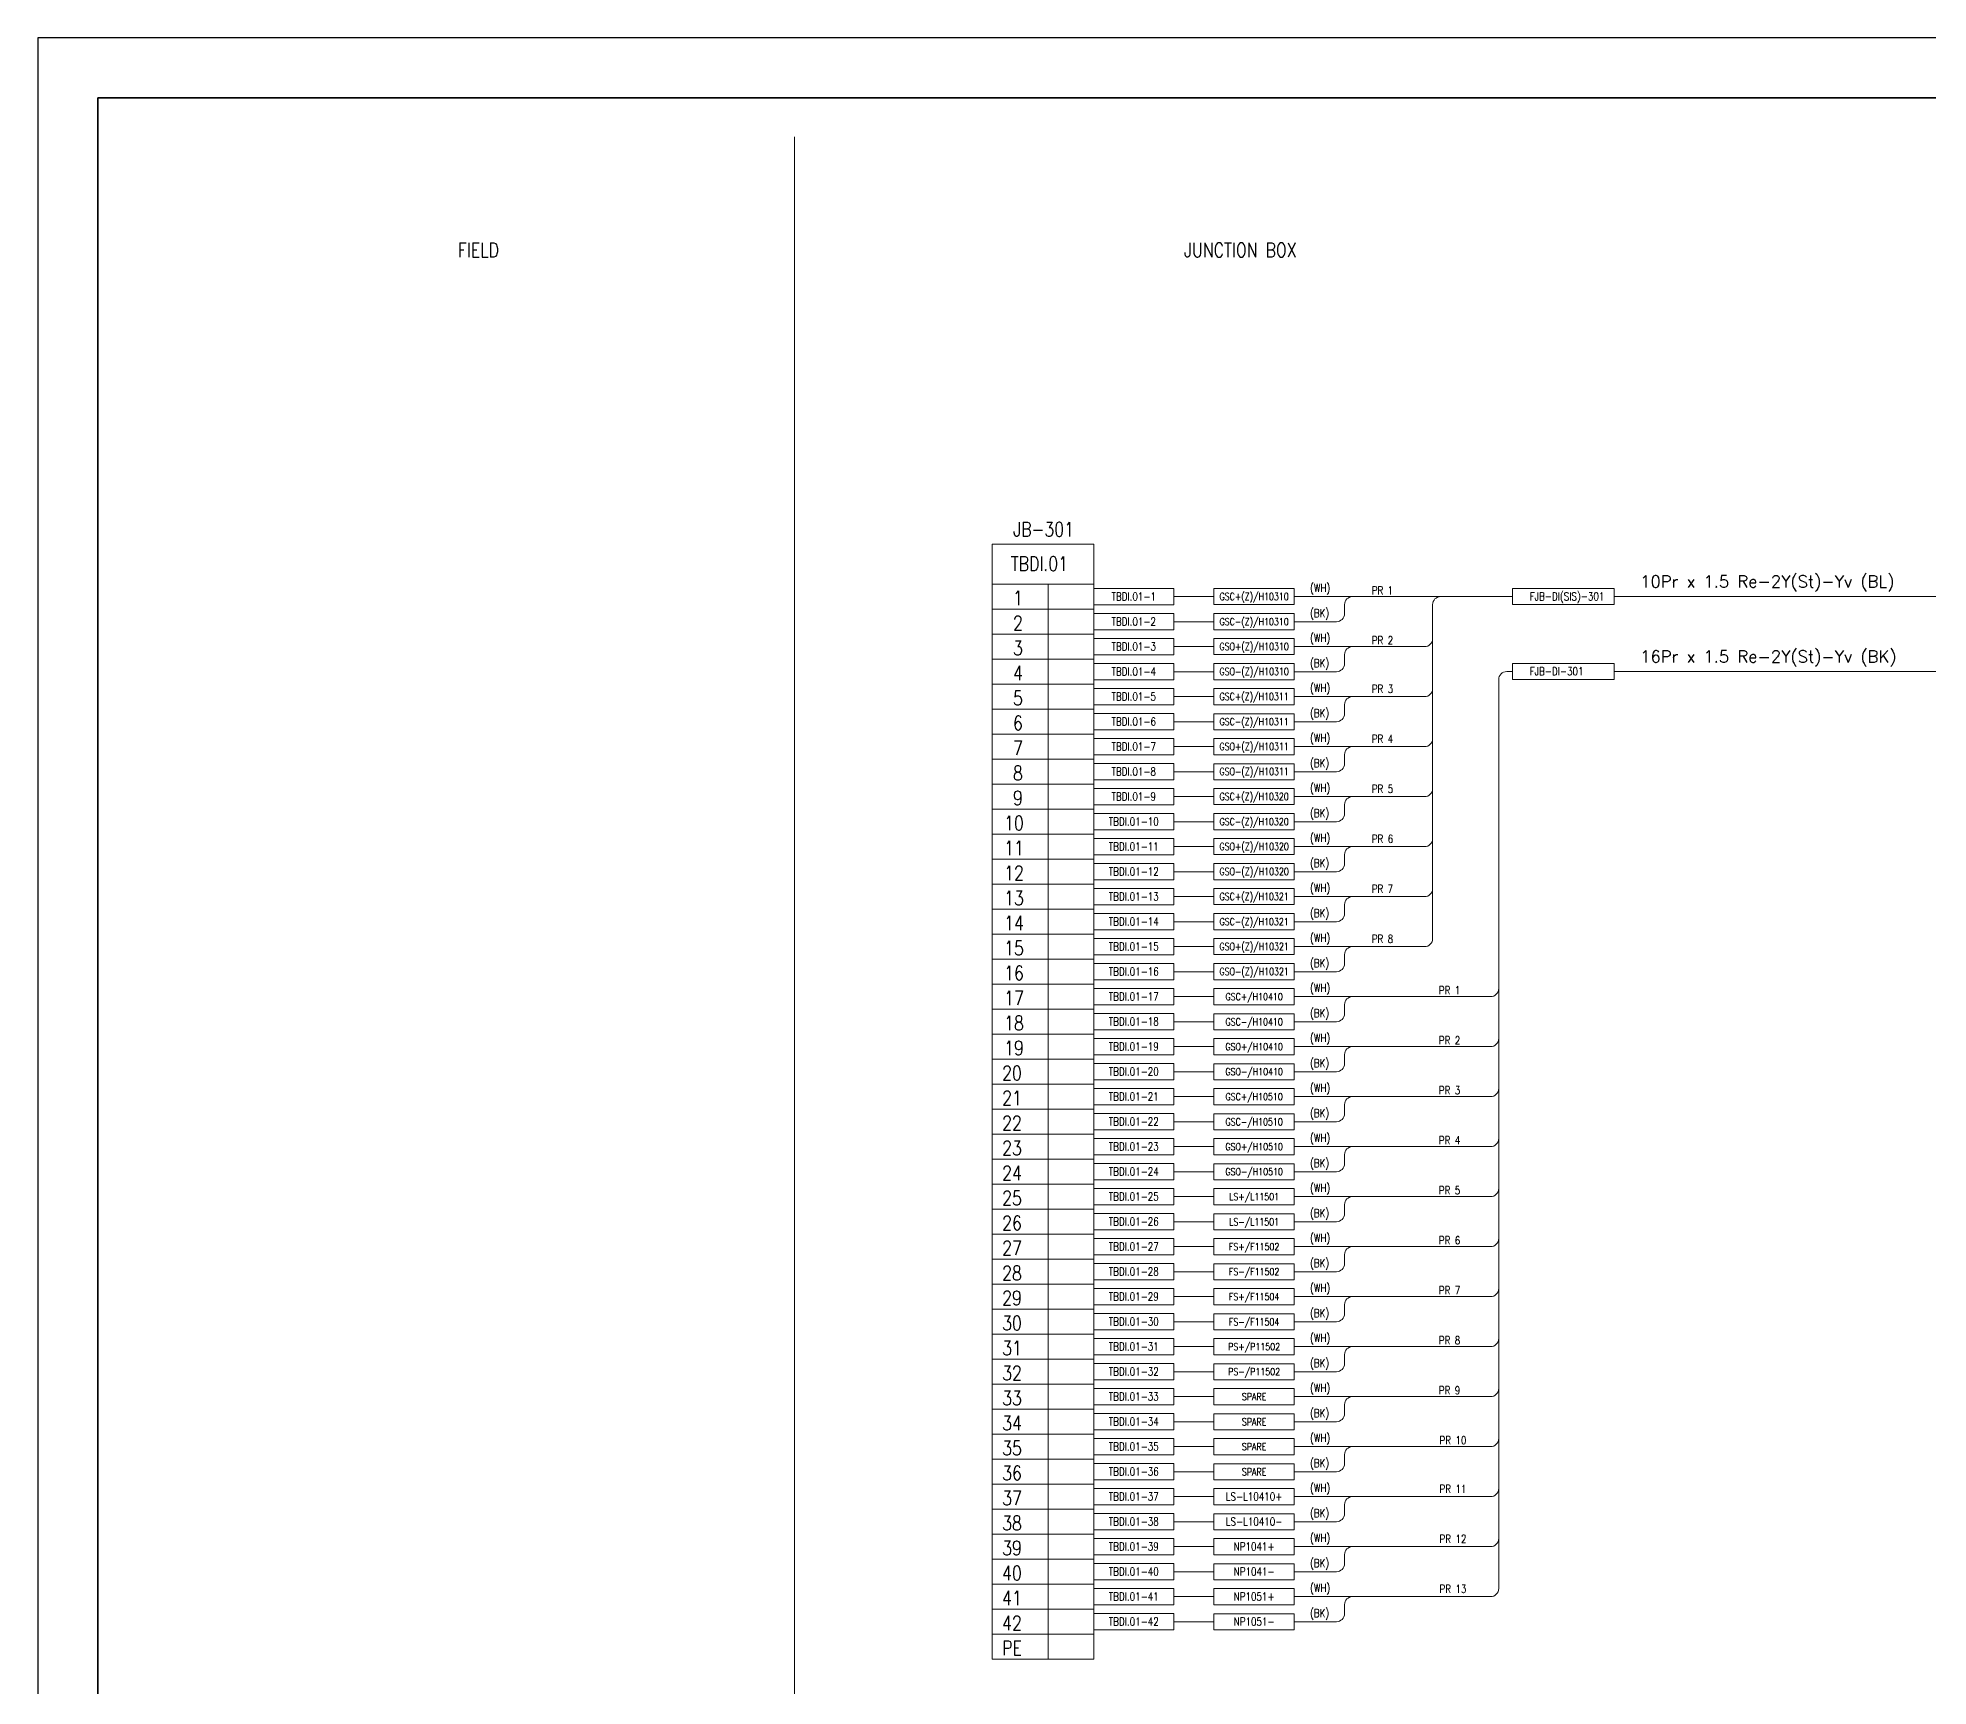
# Model space of a CAD drawing. Header units: millimetres. Extents: x -14942 to 24072, y -50285 to 2207.
# Drawn here: x 1020.7 to 1256.9, y -7325 to -7118.9 of the extents above; entities that cross this region are included whole.
import ezdxf
from ezdxf.enums import TextEntityAlignment as Align

# ---------------------------------------------------------------- set-up
doc = ezdxf.new("R2010")
doc.units = ezdxf.units.MM
doc.header["$MEASUREMENT"] = 0
doc.layers.get('0').update_dxf_attribs({"linetype": 'CONTINUOUS'})
for name, color, linetype in [('BEAM', 3, 'CONTINUOUS'), ('INSTRUMENT', 1, 'CONTINUOUS'), ('TEXT', 2, 'CONTINUOUS')]:
    doc.layers.add(name, color=color, linetype=linetype)
doc.styles.add('ROMANS', font='romans')

# ---------------------------------------------------------------- blocks, each defined once
blk = doc.blocks.new('FJB')
at = {"color": 7}
blk.add_lwpolyline([(0, 0), (0, 292.5), (-423, 292.5), (-423, 0)], close=True, dxfattribs=at)
blk.add_lwpolyline([(-415.5, 285), (-4.5, 285), (-4.5, 38.01), (-415.5, 38.01)], close=True)
at = {"color": 3}
blk.add_lwpolyline([(-4.5, 7.5), (-4.5, 285), (-415.5, 285), (-415.5, 7.5)], close=True, dxfattribs=at)

msp = doc.modelspace()

# ---------------------------------------------------------------- linework, layer by layer
at = {"layer": 'BEAM', "color": 7, "lineweight": 13, "ltscale": 0.3}
msp.add_line((1115.24, -7362.02), (1115.24, -7131.27), dxfattribs=at)
at = {"layer": 'INSTRUMENT', "color": 7, "lineweight": 13}
for p, q in [((1139.91, -7187.2), (1152.61, -7187.2)), ((1139.91, -7187.2), (1139.91, -7321.58)), ((1146.93, -7187.2), (1146.93, -7321.58)), ((1152.61, -7187.2), (1152.61, -7321.58)), ((1162.64, -7188.76), (1167.64, -7188.76)), ((1177.68, -7188.76), (1190.29, -7188.76)), ((1190.29, -7188.76), (1204.92, -7188.76)), ((1217.62, -7188.74), (1294.18, -7188.74)), ((1152.61, -7190.33), (1139.91, -7190.33)), ((1183.95, -7190.89), (1183.95, -7189.76)), ((1194.96, -7189.76), (1194.96, -7231.51)), ((1139.91, -7193.45), (1152.61, -7193.45)), ((1152.61, -7193.45), (1139.91, -7193.45)), ((1162.64, -7191.89), (1167.64, -7191.89)), ((1177.68, -7191.89), (1182.95, -7191.89)), ((1162.64, -7195.01), (1167.64, -7195.01)), ((1165.31, -7195.01), (1167.64, -7195.01)), ((1177.68, -7195.01), (1193.96, -7195.01)), ((1183.95, -7197.14), (1183.95, -7196.01)), ((1152.61, -7196.58), (1139.91, -7196.58)), ((1162.64, -7198.14), (1167.64, -7198.14)), ((1177.68, -7198.14), (1182.95, -7198.14)), ((1204.21, -7198.12), (1204.92, -7198.12)), ((1217.62, -7198.12), (1266.61, -7198.12)), ((1139.91, -7199.7), (1152.61, -7199.7)), ((1152.61, -7199.7), (1139.91, -7199.7)), ((1203.21, -7312.76), (1203.21, -7199.12)), ((1152.61, -7202.83), (1139.91, -7202.83)), ((1162.64, -7201.26), (1167.64, -7201.26)), ((1165.31, -7201.26), (1167.64, -7201.26)), ((1177.68, -7201.26), (1193.96, -7201.26)), ((1183.95, -7203.39), (1183.95, -7202.26)), ((1162.64, -7204.39), (1167.64, -7204.39)), ((1177.68, -7204.39), (1182.95, -7204.39)), ((1152.61, -7205.95), (1139.91, -7205.95)), ((1139.91, -7205.95), (1152.61, -7205.95)), ((1162.64, -7207.51), (1167.64, -7207.51)), ((1165.31, -7207.51), (1167.64, -7207.51)), ((1177.68, -7207.51), (1193.96, -7207.51)), ((1152.61, -7209.08), (1139.91, -7209.08)), ((1183.95, -7209.64), (1183.95, -7208.51)), ((1139.91, -7212.2), (1152.61, -7212.2)), ((1152.61, -7212.2), (1139.91, -7212.2)), ((1162.64, -7210.64), (1167.64, -7210.64)), ((1177.68, -7210.64), (1182.95, -7210.64)), ((1152.61, -7215.33), (1139.91, -7215.33)), ((1162.64, -7213.76), (1167.64, -7213.76)), ((1165.31, -7213.76), (1167.64, -7213.76)), ((1177.68, -7213.76), (1193.96, -7213.76)), ((1183.95, -7215.89), (1183.95, -7214.76)), ((1162.64, -7216.89), (1167.64, -7216.89)), ((1177.68, -7216.89), (1182.95, -7216.89)), ((1152.61, -7218.45), (1139.91, -7218.45)), ((1139.91, -7218.45), (1152.61, -7218.45)), ((1162.64, -7220.01), (1167.64, -7220.01)), ((1165.31, -7220.01), (1167.64, -7220.01)), ((1177.68, -7220.01), (1193.96, -7220.01)), ((1152.61, -7221.58), (1139.91, -7221.58)), ((1183.95, -7222.14), (1183.95, -7221.01)), ((1152.61, -7224.7), (1139.91, -7224.7)), ((1139.91, -7224.7), (1152.61, -7224.7)), ((1162.64, -7223.14), (1167.64, -7223.14)), ((1177.68, -7223.14), (1182.95, -7223.14)), ((1162.64, -7226.26), (1167.64, -7226.26)), ((1165.31, -7226.26), (1167.64, -7226.26)), ((1177.68, -7226.26), (1193.96, -7226.26)), ((1152.61, -7227.83), (1139.91, -7227.83)), ((1162.64, -7229.39), (1167.64, -7229.39)), ((1177.68, -7229.39), (1182.95, -7229.39)), ((1183.95, -7228.39), (1183.95, -7227.26)), ((1139.91, -7230.95), (1152.61, -7230.95)), ((1152.61, -7230.95), (1139.91, -7230.95)), ((1194.96, -7231.51), (1194.96, -7231.51)), ((1139.91, -7234.08), (1152.61, -7234.08)), ((1152.61, -7234.08), (1139.91, -7234.08)), ((1162.64, -7232.51), (1167.64, -7232.51)), ((1165.31, -7232.51), (1167.64, -7232.51)), ((1177.68, -7232.51), (1193.96, -7232.51)), ((1183.95, -7234.64), (1183.95, -7233.51)), ((1162.64, -7235.64), (1167.64, -7235.64)), ((1177.68, -7235.64), (1182.95, -7235.64)), ((1139.91, -7237.2), (1152.61, -7237.2)), ((1152.61, -7237.2), (1139.91, -7237.2)), ((1162.64, -7238.76), (1167.64, -7238.76)), ((1165.31, -7238.76), (1167.64, -7238.76)), ((1177.68, -7238.76), (1190.29, -7238.76)), ((1177.68, -7238.76), (1202.21, -7238.76)), ((1152.61, -7240.33), (1139.91, -7240.33)), ((1183.95, -7240.89), (1183.95, -7239.76)), ((1139.91, -7243.45), (1152.61, -7243.45)), ((1152.61, -7243.45), (1139.91, -7243.45)), ((1162.64, -7241.89), (1167.64, -7241.89)), ((1177.68, -7241.89), (1182.95, -7241.89)), ((1162.64, -7245.01), (1167.64, -7245.01)), ((1165.31, -7245.01), (1167.64, -7245.01)), ((1177.68, -7245.01), (1202.21, -7245.01)), ((1183.95, -7247.14), (1183.95, -7246.01)), ((1152.61, -7246.58), (1139.91, -7246.58)), ((1162.64, -7248.14), (1167.64, -7248.14)), ((1177.68, -7248.14), (1182.95, -7248.14)), ((1139.91, -7249.7), (1152.61, -7249.7)), ((1152.61, -7249.7), (1139.91, -7249.7)), ((1152.61, -7252.83), (1139.91, -7252.83)), ((1162.64, -7251.26), (1167.64, -7251.26)), ((1165.31, -7251.26), (1167.64, -7251.26)), ((1177.68, -7251.26), (1202.21, -7251.26)), ((1183.95, -7253.39), (1183.95, -7252.26)), ((1162.64, -7254.39), (1167.64, -7254.39)), ((1177.68, -7254.39), (1182.95, -7254.39)), ((1152.61, -7255.95), (1139.91, -7255.95)), ((1139.91, -7255.95), (1152.61, -7255.95)), ((1162.64, -7257.51), (1167.64, -7257.51)), ((1165.31, -7257.51), (1167.64, -7257.51)), ((1177.68, -7257.51), (1202.21, -7257.51)), ((1152.61, -7259.08), (1139.91, -7259.08)), ((1183.95, -7259.64), (1183.95, -7258.51)), ((1139.91, -7262.2), (1152.61, -7262.2)), ((1152.61, -7262.2), (1139.91, -7262.2)), ((1162.64, -7260.64), (1167.64, -7260.64)), ((1177.68, -7260.64), (1182.95, -7260.64)), ((1162.64, -7263.76), (1167.64, -7263.76)), ((1165.31, -7263.76), (1167.64, -7263.76)), ((1177.68, -7263.76), (1202.21, -7263.76)), ((1183.95, -7265.89), (1183.95, -7264.76)), ((1152.61, -7265.33), (1139.91, -7265.33)), ((1162.64, -7266.89), (1167.64, -7266.89)), ((1177.68, -7266.89), (1182.95, -7266.89)), ((1152.61, -7268.45), (1139.91, -7268.45)), ((1139.91, -7268.45), (1152.61, -7268.45)), ((1203.21, -7269.01), (1203.21, -7269.01)), ((1152.61, -7271.58), (1139.91, -7271.58)), ((1162.64, -7270.01), (1167.64, -7270.01)), ((1165.31, -7270.01), (1167.64, -7270.01)), ((1177.68, -7270.01), (1202.21, -7270.01)), ((1183.95, -7272.14), (1183.95, -7271.01)), ((1162.64, -7273.14), (1167.64, -7273.14)), ((1177.68, -7273.14), (1182.95, -7273.14)), ((1152.61, -7274.7), (1139.91, -7274.7)), ((1139.91, -7274.7), (1152.61, -7274.7)), ((1162.64, -7276.26), (1167.64, -7276.26)), ((1165.31, -7276.26), (1167.64, -7276.26)), ((1177.68, -7276.26), (1202.21, -7276.26)), ((1152.61, -7277.83), (1139.91, -7277.83)), ((1183.95, -7278.39), (1183.95, -7277.26)), ((1139.91, -7280.95), (1152.61, -7280.95)), ((1152.61, -7280.95), (1139.91, -7280.95)), ((1162.64, -7279.39), (1167.64, -7279.39)), ((1177.68, -7279.39), (1182.95, -7279.39)), ((1162.64, -7282.51), (1167.64, -7282.51)), ((1165.31, -7282.51), (1167.64, -7282.51)), ((1177.68, -7282.51), (1202.21, -7282.51)), ((1183.95, -7284.64), (1183.95, -7283.51)), ((1139.91, -7284.08), (1152.61, -7284.08)), ((1152.61, -7284.08), (1139.91, -7284.08)), ((1162.64, -7285.64), (1167.64, -7285.64)), ((1177.68, -7285.64), (1182.95, -7285.64)), ((1152.61, -7287.2), (1139.91, -7287.2)), ((1139.91, -7287.2), (1152.61, -7287.2)), ((1152.61, -7290.33), (1139.91, -7290.33)), ((1162.64, -7288.76), (1167.64, -7288.76)), ((1177.68, -7288.76), (1202.21, -7288.76)), ((1183.95, -7290.89), (1183.95, -7289.76)), ((1162.64, -7291.89), (1167.64, -7291.89)), ((1177.68, -7291.89), (1182.95, -7291.89)), ((1139.91, -7293.45), (1152.61, -7293.45)), ((1152.61, -7293.45), (1139.91, -7293.45)), ((1162.64, -7295.01), (1167.64, -7295.01)), ((1165.31, -7295.01), (1167.64, -7295.01)), ((1177.68, -7295.01), (1202.21, -7295.01)), ((1139.91, -7296.58), (1152.61, -7296.58)), ((1152.61, -7296.58), (1139.91, -7296.58)), ((1183.95, -7297.14), (1183.95, -7296.01)), ((1152.61, -7299.7), (1139.91, -7299.7)), ((1162.64, -7298.14), (1167.64, -7298.14)), ((1177.68, -7298.14), (1182.95, -7298.14)), ((1162.64, -7301.26), (1167.64, -7301.26)), ((1177.68, -7301.26), (1202.21, -7301.26)), ((1183.95, -7303.39), (1183.95, -7302.26)), ((1152.61, -7302.83), (1139.91, -7302.83)), ((1162.64, -7304.39), (1167.64, -7304.39)), ((1177.68, -7304.39), (1182.95, -7304.39)), ((1139.91, -7305.95), (1152.61, -7305.95)), ((1152.61, -7305.95), (1139.91, -7305.95)), ((1203.21, -7306.51), (1203.21, -7306.51)), ((1139.91, -7309.08), (1152.61, -7309.08)), ((1152.61, -7309.08), (1139.91, -7309.08)), ((1162.64, -7307.51), (1167.64, -7307.51)), ((1177.68, -7307.51), (1202.21, -7307.51)), ((1183.95, -7309.64), (1183.95, -7308.51)), ((1162.64, -7310.64), (1167.64, -7310.64)), ((1177.68, -7310.64), (1182.95, -7310.64)), ((1152.61, -7312.2), (1139.91, -7312.2)), ((1162.64, -7313.76), (1167.64, -7313.76)), ((1177.68, -7313.76), (1202.21, -7313.76)), ((1152.61, -7315.33), (1139.91, -7315.33)), ((1162.64, -7316.89), (1167.64, -7316.89)), ((1177.68, -7316.89), (1182.95, -7316.89)), ((1183.95, -7315.89), (1183.95, -7314.76)), ((1139.91, -7318.45), (1152.61, -7318.45)), ((1152.61, -7318.45), (1139.91, -7318.45)), ((1139.91, -7321.58), (1152.61, -7321.58)), ((1152.61, -7321.58), (1139.91, -7321.58))]:
    msp.add_line(p, q, dxfattribs=at)
for points in [[(1028.19, -7126.4), (1439.19, -7126.4), (1439.19, -7373.39), (1028.19, -7373.39)], [(1139.91, -7187.2), (1152.61, -7187.2), (1152.61, -7182.2), (1139.91, -7182.2)], [(1152.61, -7187.75), (1162.64, -7187.75), (1162.64, -7189.77), (1152.61, -7189.77)], [(1167.64, -7187.74), (1177.68, -7187.74), (1177.68, -7189.75), (1167.64, -7189.75)], [(1204.92, -7187.74), (1217.62, -7187.74), (1217.62, -7189.75), (1204.92, -7189.75)], [(1152.61, -7190.88), (1162.64, -7190.88), (1162.64, -7192.9), (1152.61, -7192.9)], [(1167.64, -7190.88), (1177.68, -7190.88), (1177.68, -7192.9), (1167.64, -7192.9)], [(1152.61, -7194), (1162.64, -7194), (1162.64, -7196.02), (1152.61, -7196.02)], [(1167.64, -7193.99), (1177.68, -7193.99), (1177.68, -7196), (1167.64, -7196)], [(1152.61, -7197.13), (1162.64, -7197.13), (1162.64, -7199.15), (1152.61, -7199.15)], [(1167.64, -7197.13), (1177.68, -7197.13), (1177.68, -7199.15), (1167.64, -7199.15)], [(1204.92, -7197.11), (1217.62, -7197.11), (1217.62, -7199.13), (1204.92, -7199.13)], [(1152.61, -7200.25), (1162.64, -7200.25), (1162.64, -7202.27), (1152.61, -7202.27)], [(1167.64, -7200.25), (1177.68, -7200.25), (1177.68, -7202.27), (1167.64, -7202.27)], [(1152.61, -7203.38), (1162.64, -7203.38), (1162.64, -7205.4), (1152.61, -7205.4)], [(1167.64, -7203.4), (1177.68, -7203.4), (1177.68, -7205.41), (1167.64, -7205.41)], [(1152.61, -7206.5), (1162.64, -7206.5), (1162.64, -7208.52), (1152.61, -7208.52)], [(1167.64, -7206.5), (1177.68, -7206.5), (1177.68, -7208.52), (1167.64, -7208.52)], [(1152.61, -7209.63), (1162.64, -7209.63), (1162.64, -7211.65), (1152.61, -7211.65)], [(1167.64, -7209.65), (1177.68, -7209.65), (1177.68, -7211.66), (1167.64, -7211.66)], [(1152.61, -7212.75), (1162.64, -7212.75), (1162.64, -7214.77), (1152.61, -7214.77)], [(1167.64, -7212.74), (1177.68, -7212.74), (1177.68, -7214.75), (1167.64, -7214.75)], [(1152.61, -7215.88), (1162.64, -7215.88), (1162.64, -7217.9), (1152.61, -7217.9)], [(1167.64, -7215.88), (1177.68, -7215.88), (1177.68, -7217.9), (1167.64, -7217.9)], [(1152.61, -7219), (1162.64, -7219), (1162.64, -7221.02), (1152.61, -7221.02)], [(1167.64, -7218.99), (1177.68, -7218.99), (1177.68, -7221), (1167.64, -7221)], [(1152.61, -7222.13), (1162.64, -7222.13), (1162.64, -7224.15), (1152.61, -7224.15)], [(1167.64, -7222.13), (1177.68, -7222.13), (1177.68, -7224.15), (1167.64, -7224.15)], [(1152.61, -7225.25), (1162.64, -7225.25), (1162.64, -7227.27), (1152.61, -7227.27)], [(1167.64, -7225.24), (1177.68, -7225.24), (1177.68, -7227.25), (1167.64, -7227.25)], [(1152.61, -7228.38), (1162.64, -7228.38), (1162.64, -7230.4), (1152.61, -7230.4)], [(1167.64, -7228.38), (1177.68, -7228.38), (1177.68, -7230.4), (1167.64, -7230.4)], [(1152.61, -7231.5), (1162.64, -7231.5), (1162.64, -7233.52), (1152.61, -7233.52)], [(1167.64, -7231.49), (1177.68, -7231.49), (1177.68, -7233.5), (1167.64, -7233.5)], [(1152.61, -7234.63), (1162.64, -7234.63), (1162.64, -7236.65), (1152.61, -7236.65)], [(1167.64, -7234.63), (1177.68, -7234.63), (1177.68, -7236.65), (1167.64, -7236.65)], [(1152.61, -7237.75), (1162.64, -7237.75), (1162.64, -7239.77), (1152.61, -7239.77)], [(1167.64, -7237.75), (1177.68, -7237.75), (1177.68, -7239.77), (1167.64, -7239.77)], [(1152.61, -7240.88), (1162.64, -7240.88), (1162.64, -7242.9), (1152.61, -7242.9)], [(1167.64, -7240.9), (1177.68, -7240.9), (1177.68, -7242.91), (1167.64, -7242.91)], [(1152.61, -7244), (1162.64, -7244), (1162.64, -7246.02), (1152.61, -7246.02)], [(1167.64, -7244), (1177.68, -7244), (1177.68, -7246.02), (1167.64, -7246.02)], [(1152.61, -7247.13), (1162.64, -7247.13), (1162.64, -7249.15), (1152.61, -7249.15)], [(1167.64, -7247.15), (1177.68, -7247.15), (1177.68, -7249.16), (1167.64, -7249.16)], [(1152.61, -7250.25), (1162.64, -7250.25), (1162.64, -7252.27), (1152.61, -7252.27)], [(1167.64, -7250.25), (1177.68, -7250.25), (1177.68, -7252.27), (1167.64, -7252.27)], [(1152.61, -7253.38), (1162.64, -7253.38), (1162.64, -7255.4), (1152.61, -7255.4)], [(1167.64, -7253.4), (1177.68, -7253.4), (1177.68, -7255.41), (1167.64, -7255.41)], [(1152.61, -7256.5), (1162.64, -7256.5), (1162.64, -7258.52), (1152.61, -7258.52)], [(1167.64, -7256.5), (1177.68, -7256.5), (1177.68, -7258.52), (1167.64, -7258.52)], [(1152.61, -7259.63), (1162.64, -7259.63), (1162.64, -7261.65), (1152.61, -7261.65)], [(1167.64, -7259.65), (1177.68, -7259.65), (1177.68, -7261.66), (1167.64, -7261.66)], [(1152.61, -7262.75), (1162.64, -7262.75), (1162.64, -7264.77), (1152.61, -7264.77)], [(1167.64, -7262.75), (1177.68, -7262.75), (1177.68, -7264.77), (1167.64, -7264.77)], [(1152.61, -7265.88), (1162.64, -7265.88), (1162.64, -7267.9), (1152.61, -7267.9)], [(1167.64, -7265.9), (1177.68, -7265.9), (1177.68, -7267.91), (1167.64, -7267.91)], [(1152.61, -7269), (1162.64, -7269), (1162.64, -7271.02), (1152.61, -7271.02)], [(1167.64, -7269), (1177.68, -7269), (1177.68, -7271.02), (1167.64, -7271.02)], [(1152.61, -7272.13), (1162.64, -7272.13), (1162.64, -7274.15), (1152.61, -7274.15)], [(1167.64, -7272.15), (1177.68, -7272.15), (1177.68, -7274.16), (1167.64, -7274.16)], [(1152.61, -7275.25), (1162.64, -7275.25), (1162.64, -7277.27), (1152.61, -7277.27)], [(1167.64, -7275.25), (1177.68, -7275.25), (1177.68, -7277.27), (1167.64, -7277.27)], [(1152.61, -7278.38), (1162.64, -7278.38), (1162.64, -7280.4), (1152.61, -7280.4)], [(1167.64, -7278.4), (1177.68, -7278.4), (1177.68, -7280.41), (1167.64, -7280.41)], [(1152.61, -7281.5), (1162.64, -7281.5), (1162.64, -7283.52), (1152.61, -7283.52)], [(1167.64, -7281.5), (1177.68, -7281.5), (1177.68, -7283.52), (1167.64, -7283.52)], [(1152.61, -7284.63), (1162.64, -7284.63), (1162.64, -7286.65), (1152.61, -7286.65)], [(1167.64, -7284.65), (1177.68, -7284.65), (1177.68, -7286.66), (1167.64, -7286.66)], [(1152.61, -7287.75), (1162.64, -7287.75), (1162.64, -7289.77), (1152.61, -7289.77)], [(1167.64, -7287.75), (1177.68, -7287.75), (1177.68, -7289.77), (1167.64, -7289.77)], [(1152.61, -7290.88), (1162.64, -7290.88), (1162.64, -7292.9), (1152.61, -7292.9)], [(1167.64, -7290.9), (1177.68, -7290.9), (1177.68, -7292.91), (1167.64, -7292.91)], [(1152.61, -7294), (1162.64, -7294), (1162.64, -7296.02), (1152.61, -7296.02)], [(1167.64, -7294), (1177.68, -7294), (1177.68, -7296.02), (1167.64, -7296.02)], [(1152.61, -7297.13), (1162.64, -7297.13), (1162.64, -7299.15), (1152.61, -7299.15)], [(1167.64, -7297.15), (1177.68, -7297.15), (1177.68, -7299.16), (1167.64, -7299.16)], [(1152.61, -7300.25), (1162.64, -7300.25), (1162.64, -7302.27), (1152.61, -7302.27)], [(1167.64, -7300.25), (1177.68, -7300.25), (1177.68, -7302.27), (1167.64, -7302.27)], [(1152.61, -7303.38), (1162.64, -7303.38), (1162.64, -7305.4), (1152.61, -7305.4)], [(1167.64, -7303.4), (1177.68, -7303.4), (1177.68, -7305.41), (1167.64, -7305.41)], [(1152.61, -7306.5), (1162.64, -7306.5), (1162.64, -7308.52), (1152.61, -7308.52)], [(1167.64, -7306.5), (1177.68, -7306.5), (1177.68, -7308.52), (1167.64, -7308.52)], [(1152.61, -7309.63), (1162.64, -7309.63), (1162.64, -7311.65), (1152.61, -7311.65)], [(1167.64, -7309.65), (1177.68, -7309.65), (1177.68, -7311.66), (1167.64, -7311.66)], [(1152.61, -7312.75), (1162.64, -7312.75), (1162.64, -7314.77), (1152.61, -7314.77)], [(1167.64, -7312.75), (1177.68, -7312.75), (1177.68, -7314.77), (1167.64, -7314.77)], [(1152.61, -7315.88), (1162.64, -7315.88), (1162.64, -7317.9), (1152.61, -7317.9)], [(1167.64, -7315.9), (1177.68, -7315.9), (1177.68, -7317.91), (1167.64, -7317.91)]]:
    msp.add_lwpolyline(points, close=True, dxfattribs=at)
for centre, start, end in [((1184.95, -7189.76), 90, 180), ((1195.96, -7189.76), 90, 180), ((1182.95, -7190.89), 270, 0), ((1193.96, -7194.01), 270, 0), ((1184.95, -7196.01), 90, 180), ((1182.95, -7197.14), 270, 0), ((1204.21, -7199.12), 90, 180), ((1193.96, -7200.26), 270, 0), ((1182.95, -7203.39), 270, 0), ((1184.95, -7202.26), 90, 180), ((1184.95, -7208.51), 90, 180), ((1193.96, -7206.51), 270, 0), ((1182.95, -7209.64), 270, 0), ((1193.96, -7212.76), 270, 0), ((1184.95, -7214.76), 90, 180), ((1182.95, -7215.89), 270, 0), ((1184.95, -7221.01), 90, 180), ((1193.96, -7219.01), 270, 0), ((1182.95, -7222.14), 270, 0), ((1184.95, -7227.26), 90, 180), ((1193.96, -7225.26), 270, 0), ((1182.95, -7228.39), 270, 0), ((1193.96, -7231.51), 270, 0), ((1184.95, -7233.51), 90, 180), ((1182.95, -7234.64), 270, 0), ((1184.95, -7239.76), 90, 180), ((1202.21, -7237.76), 270, 0), ((1182.95, -7240.89), 270, 0), ((1184.95, -7246.01), 90, 180), ((1202.21, -7244.01), 270, 0), ((1182.95, -7247.14), 270, 0), ((1202.21, -7250.26), 270, 0), ((1184.95, -7252.26), 90, 180), ((1182.95, -7253.39), 270, 0), ((1184.95, -7258.51), 90, 180), ((1202.21, -7256.51), 270, 0), ((1182.95, -7259.64), 270, 0), ((1184.95, -7264.76), 90, 180), ((1202.21, -7262.76), 270, 0), ((1182.95, -7265.89), 270, 0), ((1202.21, -7269.01), 270, 0), ((1202.21, -7269.01), 270, 0), ((1184.95, -7271.01), 90, 180), ((1182.95, -7272.14), 270, 0), ((1184.95, -7277.26), 90, 180), ((1202.21, -7275.26), 270, 0), ((1182.95, -7278.39), 270, 0), ((1184.95, -7283.51), 90, 180), ((1202.21, -7281.51), 270, 0), ((1182.95, -7284.64), 270, 0), ((1202.21, -7287.76), 270, 0), ((1182.95, -7290.89), 270, 0), ((1184.95, -7289.76), 90, 180), ((1184.95, -7296.01), 90, 180), ((1202.21, -7294.01), 270, 0), ((1182.95, -7297.14), 270, 0), ((1202.21, -7300.26), 270, 0), ((1184.95, -7302.26), 90, 180), ((1182.95, -7303.39), 270, 0), ((1202.21, -7306.51), 270, 0), ((1182.95, -7309.64), 270, 0), ((1184.95, -7308.51), 90, 180), ((1184.95, -7314.76), 90, 180), ((1202.21, -7312.76), 270, 0), ((1182.95, -7315.89), 270, 0)]:
    msp.add_arc(centre, 1, start, end, dxfattribs=at)

# ---------------------------------------------------------------- block references
msp.add_blockref('FJB', (1443.69, -7411.4), dxfattribs=at)

# ---------------------------------------------------------------- texts
at = {"layer": 'TEXT', "color": 7, "lineweight": 13, "style": 'ROMANS', "width": 0.8}
for s, height, p in [('FIELD', 1.8, (1073.18, -7146.34)), ('JUNCTION BOX', 1.8, (1163.9, -7146.34)), ('TBDI.01', 1.8, (1142.25, -7185.54)), ('(WH)', 1, (1179.64, -7188.17)), ('1', 1.8, (1142.53, -7189.84)), ('PR 1', 1, (1187.35, -7188.47)), ('FJB-DI(SIS)-301', 1, (1207.09, -7189.23)), ('2', 1.8, (1142.53, -7192.97)), ('(BK)', 1, (1179.64, -7191.31)), ('(WH)', 1, (1179.64, -7194.42)), ('PR 2', 1, (1187.35, -7194.72)), ('3', 1.8, (1142.53, -7196.09)), ('(BK)', 1, (1179.64, -7197.56)), ('4', 1.8, (1142.53, -7199.22)), ('FJB-DI-301', 1, (1207.09, -7198.59)), ('5', 1.8, (1142.53, -7202.34)), ('(WH)', 1, (1179.64, -7200.67)), ('PR 3', 1, (1187.35, -7200.79)), ('(BK)', 1, (1179.64, -7203.81)), ('6', 1.8, (1142.53, -7205.47)), ('(WH)', 1, (1179.64, -7206.92)), ('7', 1.8, (1142.53, -7208.59)), ('PR 4', 1, (1187.35, -7207.04)), ('8', 1.8, (1142.53, -7211.72)), ('(BK)', 1, (1179.64, -7210.06)), ('(WH)', 1, (1179.64, -7213.17)), ('PR 5', 1, (1187.35, -7213.29)), ('9', 1.8, (1142.53, -7214.84)), ('(BK)', 1, (1179.64, -7216.31)), ('10', 1.8, (1141.42, -7217.97)), ('11', 1.8, (1141.42, -7221.09)), ('(WH)', 1, (1179.64, -7219.42)), ('PR 6', 1, (1187.35, -7219.54)), ('12', 1.8, (1141.42, -7224.22)), ('(BK)', 1, (1179.64, -7222.56)), ('(WH)', 1, (1179.64, -7225.67)), ('PR 7', 1, (1187.35, -7225.79)), ('13', 1.8, (1141.42, -7227.34)), ('14', 1.8, (1141.42, -7230.47)), ('(BK)', 1, (1179.64, -7228.81)), ('15', 1.8, (1141.42, -7233.59)), ('(WH)', 1, (1179.64, -7231.92)), ('PR 8', 1, (1187.35, -7232.04)), ('(BK)', 1, (1179.64, -7235.06)), ('16', 1.8, (1141.42, -7236.72)), ('17', 1.8, (1141.42, -7239.84)), ('(WH)', 1, (1179.64, -7238.17)), ('PR 1', 1, (1195.74, -7238.47)), ('18', 1.8, (1141.42, -7242.97)), ('(BK)', 1, (1179.64, -7241.31)), ('(WH)', 1, (1179.64, -7244.42)), ('19', 1.8, (1141.42, -7246.09)), ('PR 2', 1, (1195.74, -7244.72)), ('20', 1.8, (1141.17, -7249.22)), ('(BK)', 1, (1179.64, -7247.56)), ('21', 1.8, (1141.17, -7252.34)), ('(WH)', 1, (1179.64, -7250.67)), ('PR 3', 1, (1195.74, -7250.97)), ('(BK)', 1, (1179.64, -7253.81)), ('22', 1.8, (1141.17, -7255.47)), ('23', 1.8, (1141.17, -7258.59)), ('(WH)', 1, (1179.64, -7256.92)), ('PR 4', 1, (1195.74, -7257.22)), ('24', 1.8, (1141.17, -7261.72)), ('(BK)', 1, (1179.64, -7260.06)), ('(WH)', 1, (1179.64, -7263.17)), ('PR 5', 1, (1195.74, -7263.47)), ('25', 1.8, (1141.17, -7264.84)), ('26', 1.8, (1141.17, -7267.97)), ('(BK)', 1, (1179.64, -7266.31)), ('27', 1.8, (1141.17, -7271.09)), ('(WH)', 1, (1179.64, -7269.42)), ('PR 6', 1, (1195.74, -7269.72)), ('(BK)', 1, (1179.64, -7272.56)), ('28', 1.8, (1141.17, -7274.22)), ('29', 1.8, (1141.17, -7277.34)), ('(WH)', 1, (1179.64, -7275.67)), ('PR 7', 1, (1195.74, -7275.97)), ('30', 1.8, (1141.17, -7280.47)), ('(BK)', 1, (1179.64, -7278.81)), ('(WH)', 1, (1179.64, -7281.92)), ('PR 8', 1, (1195.74, -7282.22)), ('31', 1.8, (1141.17, -7283.59)), ('32', 1.8, (1141.17, -7286.72)), ('(BK)', 1, (1179.64, -7285.06)), ('33', 1.8, (1141.17, -7289.84)), ('(WH)', 1, (1179.64, -7288.17)), ('PR 9', 1, (1195.74, -7288.47)), ('(BK)', 1, (1179.64, -7291.31)), ('34', 1.8, (1141.17, -7292.97)), ('(WH)', 1, (1179.64, -7294.42)), ('35', 1.8, (1141.17, -7296.09)), ('PR 10', 1, (1195.82, -7294.72)), ('36', 1.8, (1141.17, -7299.22)), ('(BK)', 1, (1179.64, -7297.56)), ('(WH)', 1, (1179.64, -7300.67)), ('PR 11', 1, (1195.82, -7300.79)), ('37', 1.8, (1141.17, -7302.34)), ('(BK)', 1, (1179.64, -7303.81)), ('38', 1.8, (1141.17, -7305.47)), ('39', 1.8, (1141.17, -7308.59)), ('(WH)', 1, (1179.64, -7306.92)), ('PR 12', 1, (1195.82, -7307.04)), ('(BK)', 1, (1179.64, -7310.06)), ('40', 1.8, (1141.17, -7311.72)), ('(WH)', 1, (1179.64, -7313.17)), ('41', 1.8, (1141.17, -7314.84)), ('PR 13', 1, (1195.82, -7313.29)), ('42', 1.8, (1141.17, -7317.97)), ('(BK)', 1, (1179.64, -7316.31)), ('PE', 1.8, (1141.17, -7321.09))]:
    msp.add_text(s, height=height, dxfattribs=at).set_placement(p)
for s, height, p in [('JB-301', 1.8, (1146.36, -7180.33)), ('TBDI.01-1', 1, (1157.62, -7188.74)), ('GSC+(Z)/H10310', 0.9, (1172.66, -7188.74)), ('TBDI.01-2', 1, (1157.62, -7191.87)), ('GSC-(Z)/H10310', 0.9, (1172.66, -7191.89)), ('TBDI.01-3', 1, (1157.62, -7194.99)), ('GSO+(Z)/H10310', 0.9, (1172.66, -7194.99)), ('TBDI.01-4', 1, (1157.62, -7198.12)), ('GSO-(Z)/H10310', 0.9, (1172.66, -7198.12)), ('TBDI.01-5', 1, (1157.62, -7201.24)), ('GSC+(Z)/H10311', 0.9, (1172.66, -7201.24)), ('TBDI.01-6', 1, (1157.62, -7204.37)), ('GSC-(Z)/H10311', 0.9, (1172.66, -7204.39)), ('TBDI.01-7', 1, (1157.62, -7207.49)), ('GSO+(Z)/H10311', 0.9, (1172.66, -7207.49)), ('TBDI.01-8', 1, (1157.62, -7210.62)), ('GSO-(Z)/H10311', 0.9, (1172.66, -7210.62)), ('TBDI.01-9', 1, (1157.62, -7213.74)), ('GSC+(Z)/H10320', 0.9, (1172.66, -7213.74)), ('TBDI.01-10', 1, (1157.62, -7216.87)), ('GSC-(Z)/H10320', 0.9, (1172.66, -7216.89)), ('TBDI.01-11', 1, (1157.62, -7219.99)), ('GSO+(Z)/H10320', 0.9, (1172.66, -7219.99)), ('TBDI.01-12', 1, (1157.62, -7223.12)), ('GSO-(Z)/H10320', 0.9, (1172.66, -7223.12)), ('TBDI.01-13', 1, (1157.62, -7226.24)), ('GSC+(Z)/H10321', 0.9, (1172.66, -7226.24)), ('TBDI.01-14', 1, (1157.62, -7229.37)), ('GSC-(Z)/H10321', 0.9, (1172.66, -7229.39)), ('GSO+(Z)/H10321', 0.9, (1172.66, -7232.49)), ('TBDI.01-15', 1, (1157.62, -7232.49)), ('TBDI.01-16', 1, (1157.62, -7235.62)), ('GSO-(Z)/H10321', 0.9, (1172.66, -7235.62)), ('TBDI.01-17', 1, (1157.62, -7238.74)), ('GSC+/H10410', 0.9, (1172.66, -7238.76)), ('GSC-/H10410', 0.9, (1172.66, -7241.91)), ('TBDI.01-18', 1, (1157.62, -7241.87)), ('TBDI.01-19', 1, (1157.62, -7244.99)), ('GSO+/H10410', 0.9, (1172.66, -7245.01)), ('TBDI.01-20', 1, (1157.62, -7248.12)), ('GSO-/H10410', 0.9, (1172.66, -7248.14)), ('TBDI.01-21', 1, (1157.62, -7251.24)), ('GSC+/H10510', 0.9, (1172.66, -7251.26)), ('TBDI.01-22', 1, (1157.62, -7254.37)), ('GSC-/H10510', 0.9, (1172.66, -7254.41)), ('TBDI.01-23', 1, (1157.62, -7257.49)), ('GSO+/H10510', 0.9, (1172.66, -7257.51)), ('TBDI.01-24', 1, (1157.62, -7260.62)), ('GSO-/H10510', 0.9, (1172.66, -7260.64)), ('TBDI.01-25', 1, (1157.62, -7263.74)), ('LS+/L11501', 0.9, (1172.66, -7263.76)), ('TBDI.01-26', 1, (1157.62, -7266.87)), ('LS-/L11501', 0.9, (1172.66, -7266.91)), ('TBDI.01-27', 1, (1157.62, -7269.99)), ('FS+/F11502', 0.9, (1172.66, -7270.01)), ('TBDI.01-28', 1, (1157.62, -7273.12)), ('FS-/F11502', 0.9, (1172.66, -7273.14)), ('TBDI.01-29', 1, (1157.62, -7276.24)), ('FS+/F11504', 0.9, (1172.66, -7276.26)), ('TBDI.01-30', 1, (1157.62, -7279.37)), ('FS-/F11504', 0.9, (1172.66, -7279.41)), ('TBDI.01-31', 1, (1157.62, -7282.49)), ('PS+/P11502', 0.9, (1172.66, -7282.51)), ('TBDI.01-32', 1, (1157.62, -7285.62)), ('PS-/P11502', 0.9, (1172.66, -7285.64)), ('TBDI.01-33', 1, (1157.62, -7288.74)), ('SPARE', 0.9, (1172.66, -7288.76)), ('TBDI.01-34', 1, (1157.62, -7291.87)), ('SPARE', 0.9, (1172.66, -7291.91)), ('TBDI.01-35', 1, (1157.62, -7294.99)), ('SPARE', 0.9, (1172.66, -7295.01)), ('TBDI.01-36', 1, (1157.62, -7298.12)), ('SPARE', 0.9, (1172.66, -7298.16)), ('TBDI.01-37', 1, (1157.62, -7301.24)), ('LS-L10410+', 1, (1172.66, -7301.24)), ('TBDI.01-38', 1, (1157.62, -7304.37)), ('LS-L10410-', 1, (1172.66, -7304.37)), ('TBDI.01-39', 1, (1157.62, -7307.49)), ('NP1041+', 1, (1172.66, -7307.49)), ('TBDI.01-40', 1, (1157.62, -7310.62)), ('NP1041-', 1, (1172.66, -7310.62)), ('TBDI.01-41', 1, (1157.62, -7313.74)), ('NP1051+', 1, (1172.66, -7313.74)), ('TBDI.01-42', 1, (1157.62, -7316.87)), ('NP1051-', 1, (1172.66, -7316.87))]:
    msp.add_text(s, height=height, dxfattribs=at).set_placement(p, align=Align.MIDDLE_CENTER)
at = {"layer": 'TEXT', "color": 7, "lineweight": 13, "style": 'ROMANS'}
for s, p in [('10Pr x 1.5 Re-2Y(St)-Yv (BL)', (1220.89, -7187.61)), ('16Pr x 1.5 Re-2Y(St)-Yv (BK)', (1220.89, -7196.99))]:
    msp.add_text(s, height=1.5, dxfattribs=at).set_placement(p)

doc.saveas('drawing.dxf')
